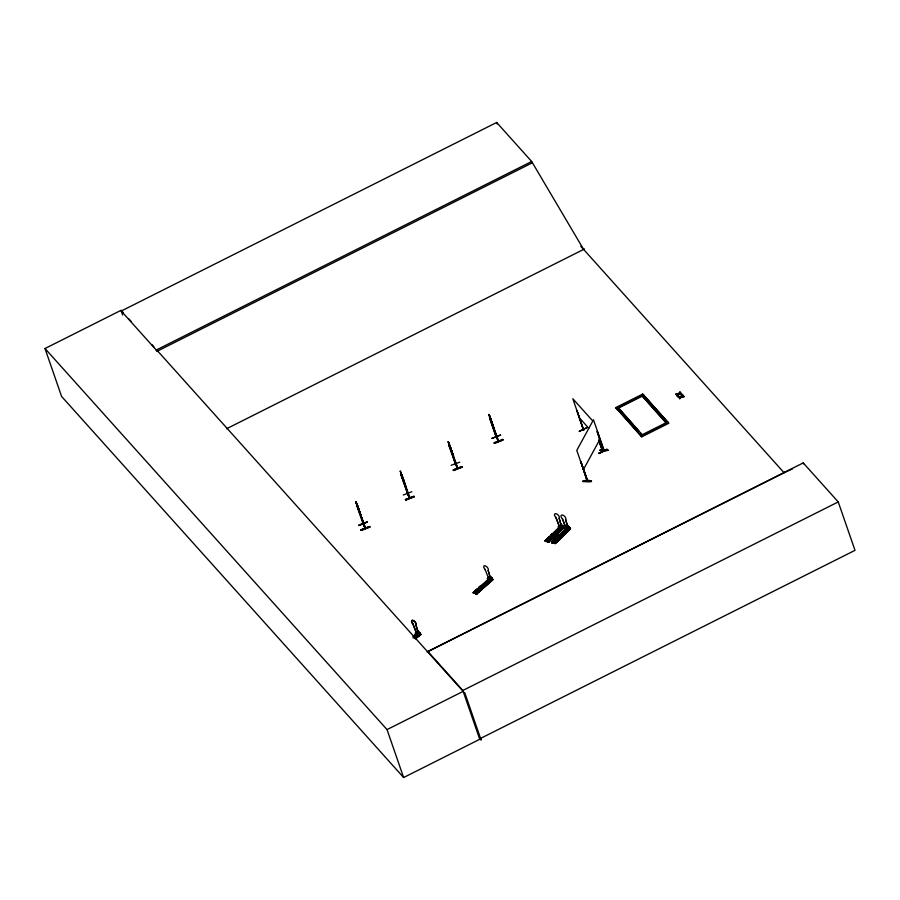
<?xml version="1.0" encoding="UTF-8"?>
<svg xmlns="http://www.w3.org/2000/svg" width="900" height="900" viewBox="0 0 900 900"><rect width="100%" height="100%" fill="white"/><g stroke="black" fill="none" stroke-linecap="round" stroke-linejoin="round"><path stroke-width="1.35" d="M417.679 632.329L418.545 631.361L419.265 633.465M567.517 526.759L568.058 526.264M567.394 526.691L567.844 525.904L567.416 526.826M489.971 577.125L490.702 577.001L489.555 577.327M418.466 631.249C417.915 632.734 418.736 629.854 418.061 632.092M553.916 534.668C549.877 536.569 556.009 533.632 551.959 535.241M567.731 525.859L567.776 526.523L567.484 525.859M583.504 429.57L576.866 410.4L583.549 430.121L582.919 428.996L583.639 429.277M602.494 450.157L602.415 450.72L602.336 450.124M602.966 451.204L599.051 439.976M561.521 525.026C561.375 524.543 560.621 525.139 560.981 524.509M480.488 586.98L480.69 587.599M480.532 587.34C481.129 584.786 483.896 587.678 480.78 587.475M582.964 481.59C585.99 478.103 600.66 483.086 582.964 481.511M587.486 480.623C587.059 482.254 587.959 478.766 586.924 480.442M587.745 480.735L580.815 461.52L587.16 481.14M587.34 480.442L587.565 479.959M591.289 480.859L582.986 480.949M591.379 481.275L583.076 481.309L591.435 481.241M603.911 449.966L603.27 450.461L603.934 449.843M581.265 462.836L587.475 481.241L576.788 450.382L593.471 419.794L604.215 450.574L603.506 451.159L608.321 450.18L599.738 450.157L602.55 450.551M496.114 436.815L496.282 437.254M498.004 440.73L498.33 441.495L498.42 440.854M497.846 440.404L498.116 440.741M490.826 419.108L498.679 441.382L498.488 440.606M356.456 504.81L363.262 524.452L362.79 523.26L363.375 523.631M364.815 527.445L365.468 528.053M408.037 493.864L407.407 493.56L409.264 497.464M455.254 463.804L455.411 463.185M448.942 445.309L455.94 464.276M552.038 535.286L553.928 534.724M558.54 536.648L560.306 535.972M560.419 536.175L558.653 536.85M418.118 631.181L417.589 631.766M581.096 461.509L580.534 462.037M603.9 451.103L597.217 431.438L603.877 451.159L604.136 450.596M603.585 450.484L603.574 451.125L597.229 431.955M583.425 469.553L600.109 438.952M491.366 578.891L489.78 576.349L490.781 576.664L490.162 577.53M420.176 632.734L418.489 634.185L418.916 635.434L415.733 634.298L415.294 633.049L415.89 634.14L418.59 635.096L418.241 634.095L419.929 632.644L420.334 634.129M474.863 591.03L478.226 592.335L474.863 591.03L473.231 592.492L474.289 593.325L489.442 579.803L474.277 593.336M475.875 593.831L476.662 593.955L492.829 579.521L492.053 578.059L490.41 579.521L490.748 580.523L487.991 579.623L487.395 578.543L489.026 577.069M476.933 594.169L473.231 592.492M545.681 541.429L560.205 527.794M562.331 528.322L547.808 541.969L548.561 542.171M562.961 526.984C564.739 527.827 562.084 523.822 561.398 527.344L561.746 528.345L558.832 527.591L558.214 526.534L558.641 527.783L562.106 528.66L561.668 527.423L563.186 525.915M563.546 527.4L548.471 542.137L545.108 540.788L546.626 539.291L550.091 540.18L546.626 539.291M551.779 542.565L553.14 540.653L556.684 541.789L553.14 540.653M569.7 527.276L568.181 528.773L568.609 530.021L565.155 529.132L564.716 527.884L565.335 528.952L568.26 529.706L567.911 528.705L569.43 527.209L570.51 528.863L555.491 543.656L551.7 542.396L552.735 542.936M568.474 529.324L554.31 543.319L555.244 543.431M555.401 542.374L569.779 528.21L567.788 527.692L570.127 528.525L554.985 543.499L570.499 528.874M551.621 542.149L555.075 543.038L569.475 528.334L570.139 528.514M675.731 394.099C682.369 394.504 671.288 394.853 678.442 393.716L679.995 391.961L680.423 392.692L679.185 394.065L680.423 392.692M678.904 394.436L681.649 394.054L678.904 394.436L677.374 396.169L679.995 391.961M678.094 396.743C684.731 397.136 673.65 397.485 680.805 396.36L682.357 394.594L682.796 395.325L681.559 396.709L682.65 394.92M679.736 398.801L681.131 396.675L684.011 396.686L681.266 397.08C680.107 399.589 678.229 398.441 680.524 396.731M678.24 397.136L680.94 396.754L682.492 394.999M677.374 396.169L676.935 395.449L678.15 394.088M677.081 395.843L678.296 394.493M679.444 398.486L680.659 397.125M480.645 587.002C482.951 584.989 482.49 588.971 480.51 587.273M496.642 437.175L489.364 415.755L494.257 428.906M498.679 441.304L496.418 436.702M455.895 464.332L448.605 443.239M555.885 517.41L559.451 526.882L561.757 527.479L559.148 518.254A3.06 1.643 45.4 0 0 557.977 514.868A3.06 1.643 45.4 0 0 554.715 514.024A3.06 1.643 45.4 0 0 555.885 517.41L559.564 526.77L561.87 527.366M559.148 518.254L561.757 527.479M562.399 518.771L565.954 528.244L568.373 528.727L565.65 519.604A3.06 1.643 45.4 0 0 564.48 516.217A3.06 1.643 45.4 0 0 561.229 515.385A3.06 1.643 45.4 0 0 562.399 518.771L566.077 528.131M565.65 519.604L568.26 528.84M547.65 538.29C557.618 539.831 543.229 539.921 549.169 536.794L552.712 537.93M550.519 535.455C560.498 536.996 546.109 537.097 552.038 533.959L555.581 535.095L552.038 533.959M561.026 524.959L561.589 524.441M559.17 527.265L545.265 541.204M559.249 527.411L545.108 540.788M547.47 539.438L559.541 527.614M545.94 541.373L559.845 527.434M548.977 540.765L561.96 527.962M547.808 541.969L563.265 526.849L562.916 525.847M548.561 541.676L550.091 540.18M551.104 539.179L552.623 537.683M553.972 536.344L555.502 534.847M563.715 527.299L548.696 542.059L563.996 527.512M567.788 525.926L567.585 525.825M554.153 539.651C564.131 541.181 549.743 541.283 555.671 538.144L559.215 539.28L555.671 538.144M557.033 536.816C567 538.358 552.611 538.447 558.551 535.32L562.095 536.456L558.551 535.32M568.845 527.962L568.114 525.87L567.619 526.298M551.52 542.621L566.854 527.456M551.61 542.655L566.752 527.783M552.285 542.835L566.426 528.941M552.409 542.711L566.64 529.144M552.724 542.947L566.719 529.144M484.976 569.554L485.1 569.441A3.06 1.508 48.2 0 1 483.93 566.055A3.06 1.508 48.2 0 1 487.012 567.056A3.06 1.508 48.2 0 1 488.183 570.442L490.815 579.645L488.183 570.442M487.642 578.621L489.285 577.159M475.965 590.051C485.505 592.144 471.488 591.379 477.596 588.577L480.96 589.894L477.596 588.577M479.059 587.284C488.61 589.376 474.593 588.611 480.701 585.821L484.054 587.137L480.701 585.821M485.1 569.441L488.756 578.824M489.465 578.317L473.377 592.909M489.544 578.475L473.231 592.988L476.584 593.798M488.734 579.577L473.58 593.111L489.094 579.431M473.839 593.201L489.173 579.577M490.511 578.441L493.099 579.735L476.662 593.955M492.3 578.137L490.657 579.6L491.096 580.849L487.822 579.78L487.395 578.543M475.785 593.786L492.39 579.049L492.053 578.059M476.494 593.55L478.136 592.087M479.228 591.109L480.87 589.646M482.332 588.352L483.975 586.879M477.236 593.055L492.03 579.409M476.415 594L492.75 579.375M412.897 624.071L413.021 623.959A3.06 1.463 49.3 0 1 411.851 620.572A3.06 1.463 49.3 0 1 414.855 621.641A3.06 1.463 49.3 0 1 416.036 625.028L418.669 634.219L416.543 633.465L412.897 624.071A3.06 1.463 49.3 0 1 411.728 620.685A3.06 1.463 49.3 0 1 414.731 621.742A3.06 1.463 49.3 0 1 415.901 625.14L418.669 634.219M416.543 633.465L418.793 634.106M413.111 636.604L417.42 632.846M413.348 636.57L417.499 633.004M413.539 636.784L416.723 634.117M413.73 636.829L417.004 633.96M413.966 636.795L417.082 634.117M417.274 634.32L413.123 637.898L417.353 634.331M414.81 638.212L418.961 634.635M414.652 638.393L420.277 633.645L419.929 632.644M415.08 638.572L420.964 634.342L415.699 638.786M415.271 638.617L420.952 634.354M417.96 631.327L417.926 632.205M490.084 577.586L490.298 577.024M599.884 450.439L608.186 450.416M577.204 410.76L576.585 410.546M587.351 427.556L579.105 431.415L587.295 427.455M602.617 450.866L598.77 440.111M599.006 453.555C623.903 441.248 581.794 461.363 607.072 449.527M479.61 738.889L855 550.339L838.238 501.93L803.227 462.915L427.826 651.465L462.848 690.469L479.745 739.283L403.627 777.521L61.594 396.439L45 348.525L121.117 310.286L122.985 312.379M122.636 315L121.264 311.029L496.665 122.479L531.675 161.494L583.616 249.412M121.264 311.029L156.274 350.032L531.675 161.494M532.159 162.889L156.757 351.439L156.274 350.032M226.643 428.704L584.505 248.974M615.825 407.576L642.724 394.065L668.441 422.719L668.644 423.315L641.756 436.826L615.825 407.576L641.756 436.826M616.039 408.173L633.15 399.577M642.262 435.42L666.72 423.146M641.543 436.23L668.441 422.719M427.118 652.061L782.842 473.4M784.046 472.714L792.405 468.923M462.848 690.469L838.238 501.93M45 348.525L387.034 729.596L463.151 691.369L157.646 350.989M489.51 417.701L496.238 437.276M491.94 438.311L500.501 434.993M491.985 438.424L500.546 435.094M494.37 443.34L502.92 439.988L494.37 443.363L494.111 442.699L502.695 439.436M489.668 416.014L491.186 419.884M490.174 418.275L492.368 422.899M455.423 464.017L457.56 468.697L448.132 441.619L449.246 444.082M448.571 442.946L450.281 446.591M448.853 443.104L450.405 447.075M449.37 444.859L452.88 454.23M450.787 447.874L450.169 446.569M407.509 493.56L409.59 498.24L400.32 471.127L403.65 480.24M451.868 452.441L448.988 444.364L450.338 447.806C447.469 439.031 454.995 460.62 450.686 448.83L453.566 456.064L452.947 454.129M400.635 472.894L402.368 476.134L401.456 474.401M400.601 472.804L407.981 493.942L400.826 474.412M400.219 471.161L402.491 476.606M403.92 481.387L404.19 481.995L402.064 476.032L402.457 477.034M402.795 479.137L402.986 479.014M403.954 481.984L402.885 479.104M451.091 465.311L459.754 462.184M404.966 483.761L402.874 477.405M356.332 503.168L365.546 528.457L357.761 506.228M358.121 506.993L355.849 501.548L359.28 510.626M357.885 506.498L355.905 501.683L365.276 528.615L357.086 504.787M453.285 469.89L461.869 466.627L453.285 469.901L453.544 470.543L462.105 467.201M407.576 492.728L407.306 493.29M403.256 495.011L411.84 491.726M360.686 514.114L361.181 516.026M409.702 497.599L409.556 498.15M405.608 500.04L414.191 496.744L405.63 500.085L405.371 499.421L413.955 496.159L414.202 496.789M358.897 525.409L367.47 522.113M358.931 525.51L367.369 521.82L358.796 525.116M365.04 527.918L363.51 523.868M361.012 529.852L369.585 526.556L361.024 529.875L361.26 530.471L369.821 527.13M545.771 541.474L545.186 541.058L549.023 542.284M449.1 444.071L448.481 442.98M401.186 473.614L400.567 472.522M356.726 504.011L356.265 503.28M679.05 393.671L681.232 393.345L681.649 394.054M679.185 394.065L681.232 393.345M681.413 396.304L683.595 395.978L684.011 396.686M681.559 396.709L683.595 395.978M675.877 394.504L678.442 393.716M420.075 633.904L420.548 634.207M407.666 494.01L401.029 474.84M583.222 428.827L583.875 429.975M602.629 451.373L598.894 441.067M586.935 480.499L587.137 481.264M496.17 436.005L496.024 436.624M498.285 441.416L488.925 414.428L489.757 416.104M455.659 463.882L457.897 468.551L450.045 446.299M407.745 493.414L409.793 497.678M568.114 525.87L566.921 525.724L567.979 526.005L568.71 528.097M551.554 537.637L549.169 536.794M489.634 578.149L492.39 579.049M488.632 578.936L490.939 579.533M420.277 633.645L418.286 633.116L420.604 633.982M457.223 467.978L457.459 467.438M455.512 464.434L448.74 444.881M479.914 738.731L481.151 740.104L464.704 692.584M784.924 472.275L784.091 472.77L580.815 246.296M668.644 423.315L642.724 394.065M638.876 431.077L618.109 407.576L642.611 435.251L640.744 433.159M592.279 420.412L572.839 398.756L583.594 430.11M579.476 417.915L588.735 428.231M128.61 318.645L131.422 321.772M152.021 344.734L153.9 346.815M598.86 453.386L606.859 449.224M602.291 451.091L602.044 450.394M502.931 440.032L502.673 439.38M496.192 436.838L498.353 441.45M490.095 417.229L488.925 414.428L492.356 423.506M493.043 425.745L491.321 421.301M462.116 467.257L461.858 466.594M451.564 450.697L448.223 441.585M450.529 448.493L452.216 452.588L451.924 451.474M404.291 482.344L402.615 478.024M403.841 481.973L405.551 485.64L405.034 483.66M369.832 527.175L369.574 526.523M359.978 512.865L358.245 508.421M359.471 512.359L361.282 515.993M502.808 439.751L494.224 443.025M356.963 504.866C355.849 501.952 359.809 513.574 358.402 508.759M401.332 474.48L401.074 473.906L402.457 477.551M413.021 623.959L416.666 633.352M359.55 511.774C360.652 514.665 356.76 503.28 358.054 507.724M414.067 496.463L405.484 499.759M803.227 462.915L803.531 463.815M682.357 394.594L682.796 395.325M667.935 422.527L667.732 421.931L640.834 435.431L641.048 436.039M496.665 122.479L497.149 123.885M569.43 527.209L569.779 528.21M562.331 526.613L561.611 524.509L560.554 524.239L562.196 526.736M489.713 418.118L496.373 437.332M490.781 576.664L491.512 578.768M402.131 475.841L409.939 498.004M427.826 651.465L428.141 652.365M418.68 631.238L419.411 633.341M387.034 729.596L403.627 777.521M492.716 424.282L493.009 425.396M404.01 481.005L404.303 482.119M359.651 511.402L359.933 512.516M363.026 524.059L365.254 528.57L365.332 527.692M558.472 536.445C560.317 538.909 560.947 533.812 558.472 536.445M566.966 527.985L551.981 542.756L567.045 527.996M643.433 394.853L616.534 408.364L616.748 408.96L643.635 395.449L643.433 394.853M461.981 466.92L453.42 470.261L461.981 466.92M369.697 526.849L361.136 530.19L369.697 526.849M666.158 422.719L641.857 395.64L666.371 423.315L666.158 422.719"/></g></svg>
